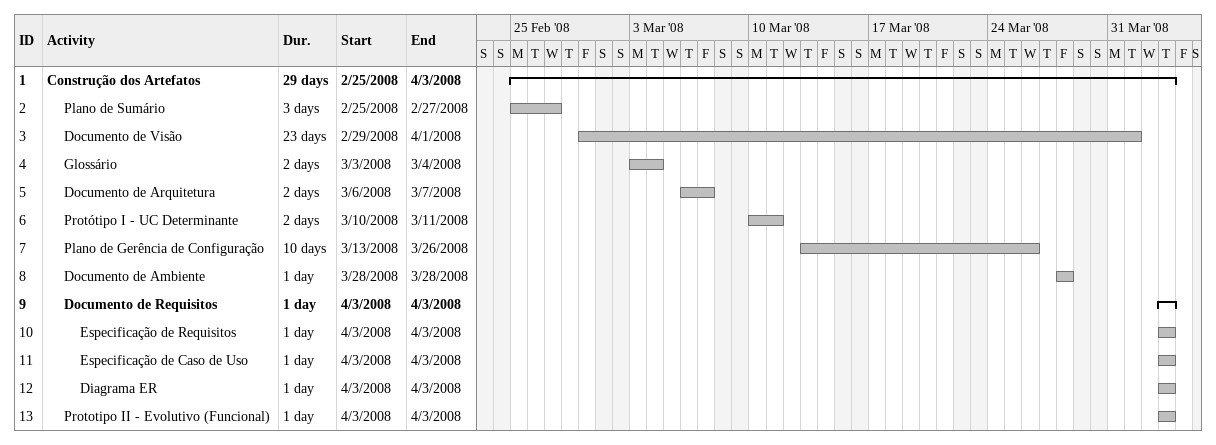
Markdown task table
| ID | Level | Task | Duration | Start | Finish |
|---|---|---|---|---|---|
| 1 | 1 | **Construção dos Artefatos** | 29d | 2008-02-25 | 2008-04-03 |
| 2 | 2 | Plano de Sumário | 3d | 2008-02-25 | 2008-02-27 |
| 3 | 2 | Documento de Visão | 23d | 2008-02-29 | 2008-04-01 |
| 4 | 2 | Glossário | 2d | 2008-03-03 | 2008-03-04 |
| 5 | 2 | Documento de Arquitetura | 2d | 2008-03-06 | 2008-03-07 |
| 6 | 2 | Protótipo I - UC Determinante | 2d | 2008-03-10 | 2008-03-11 |
| 7 | 2 | Plano de Gerência de Configuração | 10d | 2008-03-13 | 2008-03-26 |
| 8 | 2 | Documento de Ambiente | 1d | 2008-03-28 | 2008-03-28 |
| 9 | 2 | **Documento de Requisitos** | 1d | 2008-04-03 | 2008-04-03 |
| 10 | 3 | Especificação de Requisitos | 1d | 2008-04-03 | 2008-04-03 |
| 11 | 3 | Especificação de Caso de Uso | 1d | 2008-04-03 | 2008-04-03 |
| 12 | 3 | Diagrama ER | 1d | 2008-04-03 | 2008-04-03 |
| 13 | 2 | Prototipo II - Evolutivo (Funcional) | 1d | 2008-04-03 | 2008-04-03 |
